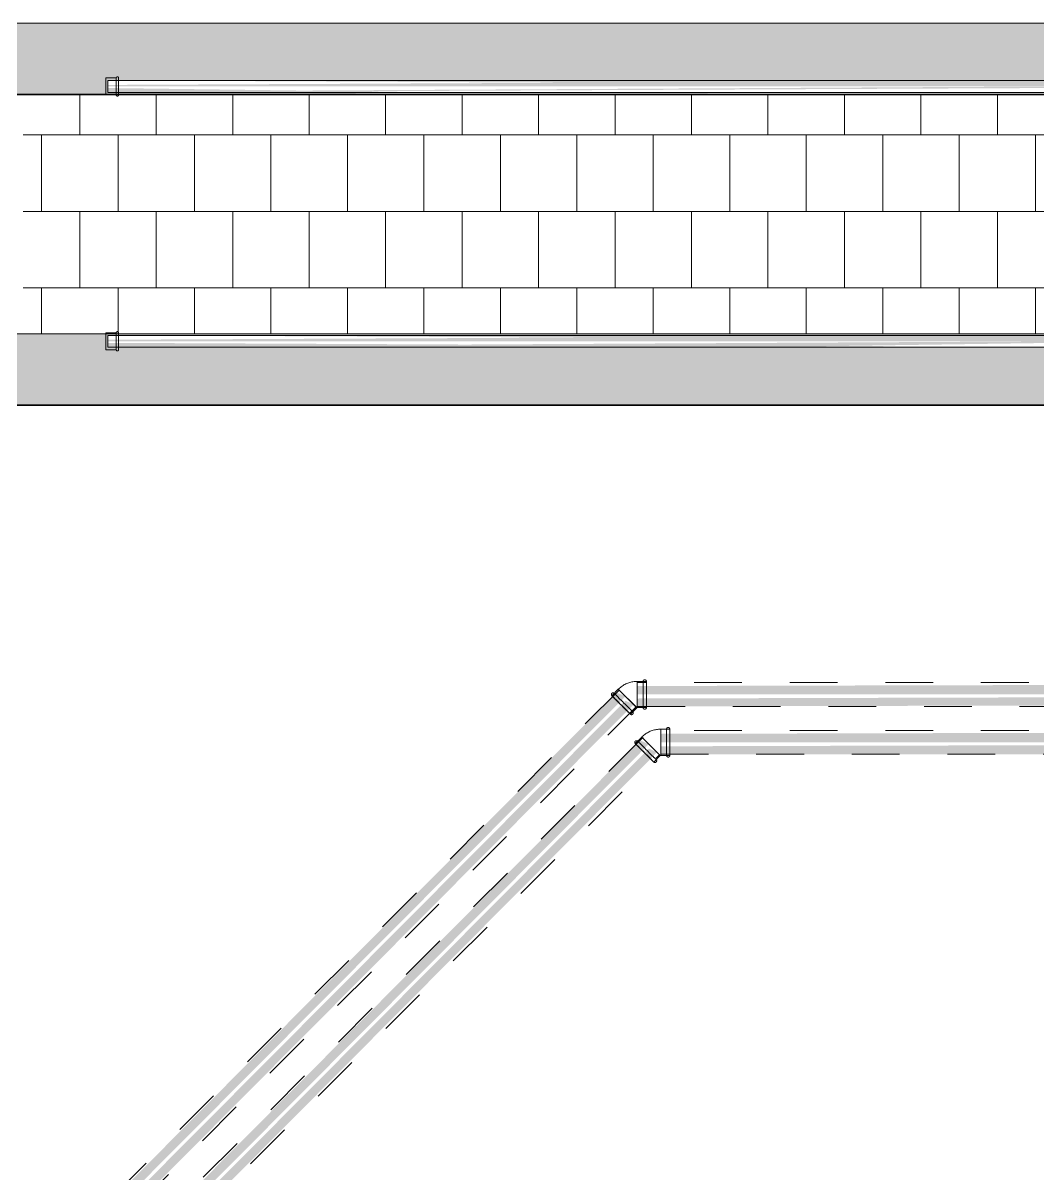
# Model space of a CAD drawing. Header units: metres. Extents: x 5 to 242, y -3 to 162.
# Drawn here: x 176.281 to 178.405, y 98.467 to 100.874 of the extents above; entities that cross this region are included whole.
import ezdxf

# ---------------------------------------------------------------- set-up
doc = ezdxf.new("R2010")
doc.units = ezdxf.units.M
doc.linetypes.add('Aligning Line', pattern=[0.012, 0.006, -0.006])
doc.layers.add('1053_ARQ_BASE_MATADOURO_dwg', color=7, linetype='Continuous', lineweight=5, true_color=0x767676)
for name, color, linetype, lineweight in [('A-VISTA01', 7, 'Continuous', 20), ('A-WALL', 7, 'Continuous', 9), ('A_lay', 7, 'Continuous', 5), ('P-PIPE', 7, 'Continuous', 5)]:
    doc.layers.add(name, color=color, linetype=linetype, lineweight=lineweight)

# ---------------------------------------------------------------- blocks, each defined once
blk = doc.blocks.new('AÇO_Cotovelo 90 45 - AÇO_Cotovelo 90 45-V63-TÉRREO 1_20')
at = {"layer": 'P-PIPE'}
for p, q in [((-0.0119, 0.0274), (-0.031, 0.0274)), ((-0.031, 0.0222), (-0.031, 0.0274)), ((-0.0119, 0.0274), (-0.0119, 0.0222)), ((-0.0119, 0.0274), (-0.0119, -0.0274)), ((-0.0119, 0.0274), (-0.0119, 0.0237)), ((0.0025, 0.0413), (-0.011, 0.0278)), ((-0.011, 0.0278), (0.0278, -0.011)), ((-0.0084, 0.0252), (-0.011, 0.0278)), ((0.0278, -0.011), (-0.011, 0.0278)), ((0.0413, 0.0025), (0.0025, 0.0413)), ((-0.031, -0.0085), (-0.031, 0.0085)), ((-0.0119, 0.0085), (-0.0119, -0.0085)), ((0.0278, -0.011), (0.0413, 0.0025)), ((-0.031, -0.0274), (-0.031, -0.0222)), ((-0.0119, -0.0222), (-0.0119, -0.0274)), ((-0.0119, -0.0237), (-0.0119, -0.0274)), ((0.0278, -0.011), (0.0252, -0.0084)), ((-0.031, -0.0274), (-0.0119, -0.0274))]:
    blk.add_line(p, q, dxfattribs=at)
at = {"layer": 'P-PIPE', "flags": 128}
for points in [[(-0.031, 0.0274), (-0.031, 0.0275), (-0.031, 0.0277), (-0.0309, 0.0278), (-0.0309, 0.028), (-0.0309, 0.0281), (-0.0309, 0.0282), (-0.0308, 0.0284), (-0.0308, 0.0285), (-0.0307, 0.0286), (-0.0307, 0.0288), (-0.0306, 0.0289), (-0.0306, 0.029), (-0.0305, 0.0291), (-0.0304, 0.0293), (-0.0304, 0.0294), (-0.0303, 0.0295), (-0.0302, 0.0296), (-0.0301, 0.0297), (-0.03, 0.0298), (-0.0299, 0.0299), (-0.0298, 0.03), (-0.0297, 0.0301), (-0.0296, 0.0302), (-0.0295, 0.0303), (-0.0294, 0.0303), (-0.0292, 0.0304), (-0.0291, 0.0305), (-0.029, 0.0306), (-0.0289, 0.0306), (-0.0287, 0.0307), (-0.0286, 0.0307), (-0.0285, 0.0308), (-0.0283, 0.0308), (-0.0282, 0.0308), (-0.0281, 0.0308), (-0.0279, 0.0309), (-0.0278, 0.0309), (-0.0276, 0.0309), (-0.0275, 0.0309), (-0.0274, 0.0309), (-0.0272, 0.0309), (-0.0271, 0.0309), (-0.0269, 0.0309), (-0.0268, 0.0308), (-0.0267, 0.0308), (-0.0265, 0.0308), (-0.0264, 0.0307), (-0.0263, 0.0307), (-0.0261, 0.0306), (-0.026, 0.0306), (-0.0259, 0.0305), (-0.0258, 0.0305), (-0.0256, 0.0304), (-0.0255, 0.0303), (-0.0254, 0.0302), (-0.0253, 0.0301), (-0.0252, 0.0301), (-0.0251, 0.03), (-0.025, 0.0299), (-0.0249, 0.0298), (-0.0248, 0.0297), (-0.0247, 0.0296), (-0.0246, 0.0294), (-0.0245, 0.0293), (-0.0245, 0.0292), (-0.0244, 0.0291), (-0.0243, 0.029), (-0.0243, 0.0288), (-0.0242, 0.0287), (-0.0242, 0.0286), (-0.0241, 0.0284), (-0.0241, 0.0283), (-0.024, 0.0282), (-0.024, 0.028), (-0.024, 0.0279), (-0.024, 0.0278), (-0.024, 0.0276), (-0.024, 0.0275), (-0.024, 0.0274)], [(-0.031, 0.024), (-0.031, 0.0245), (-0.031, 0.025), (-0.031, 0.0254), (-0.031, 0.0258), (-0.031, 0.0262), (-0.031, 0.0265), (-0.031, 0.0267), (-0.031, 0.0269), (-0.031, 0.0271), (-0.031, 0.0273), (-0.031, 0.0273), (-0.031, 0.0274)], [(-0.031, 0.0274), (-0.031, 0.0273), (-0.031, 0.0272), (-0.031, 0.0271), (-0.031, 0.0269), (-0.031, 0.0266), (-0.031, 0.0263), (-0.031, 0.026), (-0.031, 0.0256), (-0.031, 0.0252), (-0.031, 0.0248), (-0.031, 0.0243), (-0.031, 0.0238), (-0.031, 0.0232), (-0.031, 0.0226), (-0.031, 0.022), (-0.031, 0.0213), (-0.031, 0.0206), (-0.031, 0.0199), (-0.031, 0.0191), (-0.031, 0.0183), (-0.031, 0.0175), (-0.031, 0.0166), (-0.031, 0.0157), (-0.031, 0.0148), (-0.031, 0.0139), (-0.031, 0.0129), (-0.031, 0.0119), (-0.031, 0.0109), (-0.031, 0.0099), (-0.031, 0.0089), (-0.031, 0.0079), (-0.031, 0.0068), (-0.031, 0.0057), (-0.031, 0.0047), (-0.031, 0.0036), (-0.031, 0.0025), (-0.031, 0.0014), (-0.031, 0.0003), (-0.031, -0.0008), (-0.031, -0.0019), (-0.031, -0.003), (-0.031, -0.0041), (-0.031, -0.0052), (-0.031, -0.0062), (-0.031, -0.0073), (-0.031, -0.0083), (-0.031, -0.0094), (-0.031, -0.0104), (-0.031, -0.0114), (-0.031, -0.0124), (-0.031, -0.0134), (-0.031, -0.0143), (-0.031, -0.0152), (-0.031, -0.0161), (-0.031, -0.017), (-0.031, -0.0178), (-0.031, -0.0187), (-0.031, -0.0194), (-0.031, -0.0202), (-0.031, -0.0209), (-0.031, -0.0216), (-0.031, -0.0223), (-0.031, -0.0229), (-0.031, -0.0235), (-0.031, -0.024), (-0.031, -0.0245), (-0.031, -0.025), (-0.031, -0.0254), (-0.031, -0.0258), (-0.031, -0.0262), (-0.031, -0.0265), (-0.031, -0.0267), (-0.031, -0.0269), (-0.031, -0.0271), (-0.031, -0.0273), (-0.031, -0.0273), (-0.031, -0.0274)], [(-0.024, 0.0274), (-0.024, 0.0273), (-0.024, 0.0272), (-0.024, 0.0271), (-0.024, 0.0269), (-0.024, 0.0266), (-0.024, 0.0263), (-0.024, 0.026), (-0.024, 0.0256), (-0.024, 0.0252), (-0.024, 0.0248), (-0.024, 0.0243)], [(-0.024, -0.0274), (-0.024, -0.0273), (-0.024, -0.0272), (-0.024, -0.0271), (-0.024, -0.0269), (-0.024, -0.0266), (-0.024, -0.0263), (-0.024, -0.026), (-0.024, -0.0256), (-0.024, -0.0252), (-0.024, -0.0248), (-0.024, -0.0243), (-0.024, -0.0238), (-0.024, -0.0232), (-0.024, -0.0226), (-0.024, -0.022), (-0.024, -0.0213), (-0.024, -0.0206), (-0.024, -0.0199), (-0.024, -0.0191), (-0.024, -0.0183), (-0.024, -0.0175), (-0.024, -0.0166), (-0.024, -0.0157), (-0.024, -0.0148), (-0.024, -0.0139), (-0.024, -0.0129), (-0.024, -0.0119), (-0.024, -0.0109), (-0.024, -0.0099), (-0.024, -0.0089), (-0.024, -0.0079), (-0.024, -0.0068), (-0.024, -0.0057), (-0.024, -0.0047), (-0.024, -0.0036), (-0.024, -0.0025), (-0.024, -0.0014), (-0.024, -0.0003), (-0.024, 0.0008), (-0.024, 0.0019), (-0.024, 0.003), (-0.024, 0.0041), (-0.024, 0.0052), (-0.024, 0.0062), (-0.024, 0.0073), (-0.024, 0.0083), (-0.024, 0.0094), (-0.024, 0.0104), (-0.024, 0.0114), (-0.024, 0.0124), (-0.024, 0.0134), (-0.024, 0.0143), (-0.024, 0.0152), (-0.024, 0.0161), (-0.024, 0.017), (-0.024, 0.0178), (-0.024, 0.0187), (-0.024, 0.0194), (-0.024, 0.0202), (-0.024, 0.0209), (-0.024, 0.0216), (-0.024, 0.0223), (-0.024, 0.0229), (-0.024, 0.0235), (-0.024, 0.024), (-0.024, 0.0245), (-0.024, 0.025), (-0.024, 0.0254), (-0.024, 0.0258), (-0.024, 0.0262), (-0.024, 0.0265), (-0.024, 0.0267), (-0.024, 0.0269), (-0.024, 0.0271), (-0.024, 0.0273), (-0.024, 0.0273), (-0.024, 0.0274)], [(-0.011, 0.0278), (-0.011, 0.0277), (-0.0111, 0.0277), (-0.0111, 0.0277), (-0.0111, 0.0276), (-0.0112, 0.0276), (-0.0112, 0.0276), (-0.0113, 0.0276), (-0.0113, 0.0275), (-0.0114, 0.0275), (-0.0114, 0.0275), (-0.0114, 0.0275), (-0.0115, 0.0275), (-0.0115, 0.0274), (-0.0116, 0.0274), (-0.0116, 0.0274), (-0.0117, 0.0274), (-0.0117, 0.0274), (-0.0118, 0.0274), (-0.0118, 0.0274), (-0.0119, 0.0274)], [(-0.0024, 0.0363), (-0.0025, 0.0364), (-0.0026, 0.0365), (-0.0027, 0.0366), (-0.0028, 0.0367), (-0.0029, 0.0369), (-0.0029, 0.037), (-0.003, 0.0371), (-0.0031, 0.0372), (-0.0031, 0.0374), (-0.0032, 0.0375), (-0.0032, 0.0376), (-0.0033, 0.0377), (-0.0033, 0.0379), (-0.0034, 0.038), (-0.0034, 0.0381), (-0.0034, 0.0383), (-0.0034, 0.0384), (-0.0034, 0.0386), (-0.0035, 0.0387), (-0.0035, 0.0388), (-0.0035, 0.039), (-0.0034, 0.0391), (-0.0034, 0.0393), (-0.0034, 0.0394), (-0.0034, 0.0395), (-0.0033, 0.0397), (-0.0033, 0.0398), (-0.0033, 0.0399), (-0.0032, 0.0401), (-0.0032, 0.0402), (-0.0031, 0.0403), (-0.003, 0.0405), (-0.003, 0.0406), (-0.0029, 0.0407), (-0.0028, 0.0408), (-0.0027, 0.0409), (-0.0026, 0.041), (-0.0026, 0.0411), (-0.0025, 0.0412), (-0.0024, 0.0413), (-0.0023, 0.0414), (-0.0021, 0.0415), (-0.002, 0.0416), (-0.0019, 0.0417), (-0.0018, 0.0418), (-0.0017, 0.0418), (-0.0016, 0.0419), (-0.0014, 0.042), (-0.0013, 0.042), (-0.0012, 0.0421), (-0.001, 0.0421), (-0.0009, 0.0422), (-0.0008, 0.0422), (-0.0006, 0.0422), (-0.0005, 0.0423), (-0.0004, 0.0423), (-0.0002, 0.0423), (-0.0001, 0.0423), (0, 0.0423)], [(0, 0.0339), (-0.0004, 0.0343), (-0.0007, 0.0346), (-0.001, 0.0349), (-0.0013, 0.0352), (-0.0016, 0.0354), (-0.0018, 0.0357), (-0.002, 0.0358), (-0.0021, 0.036), (-0.0022, 0.0361), (-0.0023, 0.0362), (-0.0024, 0.0363), (-0.0024, 0.0363)], [(-0.0024, 0.0363), (-0.0024, 0.0363), (-0.0023, 0.0362), (-0.0022, 0.0361), (-0.002, 0.0359), (-0.0019, 0.0358), (-0.0017, 0.0356), (-0.0014, 0.0353), (-0.0012, 0.0351), (-0.0009, 0.0348), (-0.0006, 0.0345), (-0.0002, 0.0341), (0.0001, 0.0338), (0.0005, 0.0334), (0.001, 0.0329), (0.0014, 0.0325), (0.0019, 0.032), (0.0024, 0.0315), (0.0029, 0.031), (0.0034, 0.0304), (0.004, 0.0299), (0.0046, 0.0293), (0.0052, 0.0287), (0.0058, 0.0281), (0.0065, 0.0274), (0.0071, 0.0268), (0.0078, 0.0261), (0.0085, 0.0254), (0.0092, 0.0247), (0.0099, 0.024), (0.0107, 0.0232), (0.0114, 0.0225), (0.0121, 0.0218), (0.0129, 0.021), (0.0137, 0.0202), (0.0144, 0.0195), (0.0152, 0.0187), (0.016, 0.0179), (0.0167, 0.0172), (0.0175, 0.0164), (0.0183, 0.0156), (0.0191, 0.0148), (0.0198, 0.0141), (0.0206, 0.0133), (0.0213, 0.0125), (0.0221, 0.0118), (0.0228, 0.011), (0.0236, 0.0103), (0.0243, 0.0096), (0.025, 0.0089), (0.0257, 0.0082), (0.0264, 0.0075), (0.0271, 0.0068), (0.0277, 0.0062), (0.0283, 0.0055), (0.029, 0.0049), (0.0296, 0.0043), (0.0301, 0.0037), (0.0307, 0.0032), (0.0312, 0.0027), (0.0317, 0.0021), (0.0322, 0.0017), (0.0327, 0.0012), (0.0331, 0.0008), (0.0335, 0.0003), (0.0339, 0), (0.0343, -0.0004), (0.0346, -0.0007), (0.0349, -0.001), (0.0352, -0.0013), (0.0354, -0.0016), (0.0357, -0.0018), (0.0358, -0.002), (0.036, -0.0021), (0.0361, -0.0022), (0.0362, -0.0023), (0.0363, -0.0024), (0.0363, -0.0024)], [(0, 0.0423), (0.0002, 0.0423), (0.0003, 0.0423), (0.0005, 0.0423), (0.0006, 0.0423), (0.0007, 0.0422), (0.0009, 0.0422), (0.001, 0.0422), (0.0011, 0.0421), (0.0013, 0.0421), (0.0014, 0.042), (0.0015, 0.042), (0.0017, 0.0419), (0.0018, 0.0418), (0.0019, 0.0418), (0.002, 0.0417), (0.0021, 0.0416), (0.0022, 0.0415), (0.0024, 0.0414), (0.0025, 0.0413), (0.0025, 0.0413)], [(0.0025, 0.0413), (0.0026, 0.0412), (0.0027, 0.0411), (0.0028, 0.041), (0.0029, 0.0409), (0.0031, 0.0407), (0.0033, 0.0405), (0.0035, 0.0403), (0.0038, 0.04), (0.004, 0.0397), (0.0044, 0.0394), (0.0047, 0.0391)], [(0.0413, 0.0025), (0.0412, 0.0026), (0.0411, 0.0027), (0.041, 0.0028), (0.0409, 0.0029), (0.0407, 0.0031), (0.0405, 0.0033), (0.0403, 0.0035), (0.04, 0.0038), (0.0397, 0.004), (0.0394, 0.0044), (0.0391, 0.0047), (0.0387, 0.0051), (0.0383, 0.0055), (0.0379, 0.0059), (0.0374, 0.0064), (0.037, 0.0068), (0.0365, 0.0073), (0.0359, 0.0079), (0.0354, 0.0084), (0.0348, 0.009), (0.0342, 0.0096), (0.0336, 0.0102), (0.033, 0.0108), (0.0324, 0.0114), (0.0317, 0.0121), (0.031, 0.0128), (0.0303, 0.0135), (0.0296, 0.0142), (0.0289, 0.0149), (0.0282, 0.0156), (0.0275, 0.0163), (0.0267, 0.0171), (0.0259, 0.0178), (0.0252, 0.0186), (0.0244, 0.0194), (0.0237, 0.0201), (0.0229, 0.0209), (0.0221, 0.0217), (0.0213, 0.0225), (0.0206, 0.0232), (0.0198, 0.024), (0.019, 0.0248), (0.0183, 0.0255), (0.0175, 0.0263), (0.0167, 0.027), (0.016, 0.0278), (0.0153, 0.0285), (0.0145, 0.0292), (0.0138, 0.03), (0.0131, 0.0307), (0.0125, 0.0313), (0.0118, 0.032), (0.0111, 0.0327), (0.0105, 0.0333), (0.0099, 0.0339), (0.0093, 0.0345), (0.0087, 0.0351), (0.0081, 0.0356), (0.0076, 0.0362), (0.0071, 0.0367), (0.0066, 0.0372), (0.0061, 0.0376), (0.0057, 0.0381), (0.0053, 0.0385), (0.0049, 0.0389), (0.0045, 0.0392), (0.0042, 0.0396), (0.0039, 0.0399), (0.0036, 0.0402), (0.0034, 0.0404), (0.0032, 0.0406), (0.003, 0.0408), (0.0028, 0.041), (0.0027, 0.0411), (0.0026, 0.0412), (0.0026, 0.0412), (0.0025, 0.0413)], [(0.0423, 0), (0.0423, -0.0001), (0.0423, -0.0002), (0.0423, -0.0004), (0.0423, -0.0005), (0.0422, -0.0006), (0.0422, -0.0008), (0.0422, -0.0009), (0.0421, -0.0011), (0.0421, -0.0012), (0.042, -0.0013), (0.042, -0.0014), (0.0419, -0.0016), (0.0418, -0.0017), (0.0418, -0.0018), (0.0417, -0.0019), (0.0416, -0.002), (0.0415, -0.0022), (0.0414, -0.0023), (0.0413, -0.0024), (0.0412, -0.0025), (0.0411, -0.0026), (0.041, -0.0027), (0.0409, -0.0027), (0.0408, -0.0028), (0.0407, -0.0029), (0.0406, -0.003), (0.0404, -0.003), (0.0403, -0.0031), (0.0402, -0.0032), (0.0401, -0.0032), (0.0399, -0.0033), (0.0398, -0.0033), (0.0397, -0.0033), (0.0395, -0.0034), (0.0394, -0.0034), (0.0393, -0.0034), (0.0391, -0.0034), (0.039, -0.0035), (0.0388, -0.0035), (0.0387, -0.0035), (0.0386, -0.0034), (0.0384, -0.0034), (0.0383, -0.0034), (0.0381, -0.0034), (0.038, -0.0034), (0.0379, -0.0033), (0.0377, -0.0033), (0.0376, -0.0032), (0.0375, -0.0032), (0.0373, -0.0031), (0.0372, -0.0031), (0.0371, -0.003), (0.037, -0.0029), (0.0368, -0.0029), (0.0367, -0.0028), (0.0366, -0.0027), (0.0365, -0.0026), (0.0364, -0.0025), (0.0363, -0.0024)], [(0.0389, 0.0049), (0.0392, 0.0045), (0.0396, 0.0042), (0.0399, 0.0039), (0.0402, 0.0036), (0.0404, 0.0034), (0.0406, 0.0032), (0.0408, 0.003), (0.041, 0.0028), (0.0411, 0.0027), (0.0412, 0.0026), (0.0412, 0.0026), (0.0413, 0.0025)], [(0.0413, 0.0025), (0.0414, 0.0024), (0.0415, 0.0023), (0.0415, 0.0022), (0.0416, 0.0021), (0.0417, 0.002), (0.0418, 0.0019), (0.0419, 0.0017), (0.0419, 0.0016), (0.042, 0.0015), (0.042, 0.0014), (0.0421, 0.0012), (0.0421, 0.0011), (0.0422, 0.001), (0.0422, 0.0008), (0.0422, 0.0007), (0.0423, 0.0006), (0.0423, 0.0004), (0.0423, 0.0003), (0.0423, 0.0001), (0.0423, 0)], [(-0.024, -0.024), (-0.024, -0.0245), (-0.024, -0.025), (-0.024, -0.0254), (-0.024, -0.0258), (-0.024, -0.0262), (-0.024, -0.0265), (-0.024, -0.0267), (-0.024, -0.0269), (-0.024, -0.0271), (-0.024, -0.0273), (-0.024, -0.0273), (-0.024, -0.0274)], [(-0.0119, -0.0274), (-0.0096, -0.0274), (-0.0074, -0.0272), (-0.0052, -0.027), (-0.0029, -0.0267), (-0.0007, -0.0263), (0.0015, -0.0258), (0.0036, -0.0252), (0.0058, -0.0246), (0.0079, -0.0238), (0.01, -0.023), (0.012, -0.0221), (0.014, -0.0211), (0.016, -0.02), (0.0179, -0.0188), (0.0198, -0.0176), (0.0216, -0.0163), (0.0234, -0.0149), (0.0251, -0.0135), (0.0267, -0.012), (0.0278, -0.011)], [(0.0363, -0.0024), (0.0363, -0.0024), (0.0362, -0.0023), (0.0361, -0.0022), (0.0359, -0.002), (0.0358, -0.0019), (0.0356, -0.0017), (0.0353, -0.0014), (0.0351, -0.0012), (0.0348, -0.0009), (0.0345, -0.0006), (0.0341, -0.0002)], [(-0.031, -0.0274), (-0.031, -0.0273), (-0.031, -0.0272), (-0.031, -0.0271), (-0.031, -0.0269), (-0.031, -0.0266), (-0.031, -0.0263), (-0.031, -0.026), (-0.031, -0.0256), (-0.031, -0.0252), (-0.031, -0.0248), (-0.031, -0.0243)], [(-0.024, -0.0274), (-0.024, -0.0275), (-0.024, -0.0277), (-0.024, -0.0278), (-0.024, -0.028), (-0.024, -0.0281), (-0.0241, -0.0282), (-0.0241, -0.0284), (-0.0241, -0.0285), (-0.0242, -0.0286), (-0.0242, -0.0288), (-0.0243, -0.0289), (-0.0244, -0.029), (-0.0244, -0.0291), (-0.0245, -0.0293), (-0.0246, -0.0294), (-0.0247, -0.0295), (-0.0247, -0.0296), (-0.0248, -0.0297), (-0.0249, -0.0298), (-0.025, -0.0299), (-0.0251, -0.03), (-0.0252, -0.0301), (-0.0253, -0.0302), (-0.0255, -0.0303), (-0.0256, -0.0303), (-0.0257, -0.0304), (-0.0258, -0.0305), (-0.0259, -0.0306), (-0.0261, -0.0306), (-0.0262, -0.0307), (-0.0263, -0.0307), (-0.0265, -0.0308), (-0.0266, -0.0308), (-0.0267, -0.0308), (-0.0269, -0.0308), (-0.027, -0.0309), (-0.0271, -0.0309), (-0.0273, -0.0309), (-0.0274, -0.0309), (-0.0276, -0.0309), (-0.0277, -0.0309), (-0.0278, -0.0309), (-0.028, -0.0309), (-0.0281, -0.0308), (-0.0283, -0.0308), (-0.0284, -0.0308), (-0.0285, -0.0307), (-0.0287, -0.0307), (-0.0288, -0.0306), (-0.0289, -0.0306), (-0.029, -0.0305), (-0.0292, -0.0305), (-0.0293, -0.0304), (-0.0294, -0.0303), (-0.0295, -0.0302), (-0.0296, -0.0301), (-0.0297, -0.0301), (-0.0298, -0.03), (-0.0299, -0.0299), (-0.03, -0.0298), (-0.0301, -0.0297), (-0.0302, -0.0296), (-0.0303, -0.0294), (-0.0304, -0.0293), (-0.0305, -0.0292), (-0.0305, -0.0291), (-0.0306, -0.029), (-0.0307, -0.0288), (-0.0307, -0.0287), (-0.0308, -0.0286), (-0.0308, -0.0284), (-0.0308, -0.0283), (-0.0309, -0.0282), (-0.0309, -0.028), (-0.0309, -0.0279), (-0.0309, -0.0278), (-0.031, -0.0276), (-0.031, -0.0275), (-0.031, -0.0274)]]:
    blk.add_lwpolyline(points, dxfattribs=at)
blk = doc.blocks.new('AÇO_Tampão Com Rebordo - AÇO_Tampão Com Rebordo-3707446-TÉRREO 1_20')
at = {"layer": 'P-PIPE'}
for p, q in [((0, 0.0177), (0.0218, 0.0177)), ((0, -0.0177), (0, 0.0177)), ((0, -0.0177), (0, 0.0177)), ((0.0218, 0.0177), (0.0218, -0.0177)), ((0.0218, 0.0177), (0.0218, 0.0125)), ((0.0218, -0.0177), (0, -0.0177)), ((0.0218, -0.0125), (0.0218, -0.0177))]:
    blk.add_line(p, q, dxfattribs=at)
at = {"layer": 'P-PIPE', "flags": 128}
for points in [[(0.0268, 0.0177), (0.0268, 0.0178), (0.0268, 0.0179), (0.0268, 0.018), (0.0268, 0.0181), (0.0268, 0.0182), (0.0267, 0.0183), (0.0267, 0.0184), (0.0267, 0.0185), (0.0266, 0.0186), (0.0266, 0.0187), (0.0266, 0.0188), (0.0265, 0.0189), (0.0265, 0.0189), (0.0264, 0.019), (0.0264, 0.0191), (0.0263, 0.0192), (0.0262, 0.0193), (0.0262, 0.0193), (0.0261, 0.0194), (0.026, 0.0195), (0.026, 0.0196), (0.0259, 0.0196), (0.0258, 0.0197), (0.0257, 0.0197), (0.0257, 0.0198), (0.0256, 0.0199), (0.0255, 0.0199), (0.0254, 0.02), (0.0253, 0.02), (0.0252, 0.02), (0.0251, 0.0201), (0.025, 0.0201), (0.0249, 0.0201), (0.0248, 0.0201), (0.0247, 0.0202), (0.0246, 0.0202), (0.0245, 0.0202), (0.0244, 0.0202), (0.0243, 0.0202), (0.0242, 0.0202), (0.0241, 0.0202), (0.024, 0.0202), (0.0239, 0.0202), (0.0238, 0.0202), (0.0237, 0.0201), (0.0236, 0.0201), (0.0235, 0.0201), (0.0234, 0.02), (0.0234, 0.02), (0.0233, 0.02), (0.0232, 0.0199), (0.0231, 0.0199), (0.023, 0.0198), (0.0229, 0.0198), (0.0228, 0.0197), (0.0227, 0.0197), (0.0227, 0.0196), (0.0226, 0.0195), (0.0225, 0.0195), (0.0225, 0.0194), (0.0224, 0.0193), (0.0223, 0.0192), (0.0223, 0.0192), (0.0222, 0.0191), (0.0222, 0.019), (0.0221, 0.0189), (0.0221, 0.0188), (0.022, 0.0187), (0.022, 0.0186), (0.0219, 0.0185), (0.0219, 0.0184), (0.0219, 0.0183), (0.0219, 0.0182), (0.0218, 0.0182), (0.0218, 0.0181), (0.0218, 0.018), (0.0218, 0.0179), (0.0218, 0.0178), (0.0218, 0.0177)], [(0.0218, -0.0177), (0.0218, -0.0176), (0.0218, -0.0176), (0.0218, -0.0175), (0.0218, -0.0173), (0.0218, -0.0172), (0.0218, -0.017), (0.0218, -0.0168), (0.0218, -0.0166), (0.0218, -0.0163), (0.0218, -0.016), (0.0218, -0.0157), (0.0218, -0.0154), (0.0218, -0.015), (0.0218, -0.0146), (0.0218, -0.0142), (0.0218, -0.0138), (0.0218, -0.0133), (0.0218, -0.0128), (0.0218, -0.0123), (0.0218, -0.0118), (0.0218, -0.0113), (0.0218, -0.0107), (0.0218, -0.0102), (0.0218, -0.0096), (0.0218, -0.009), (0.0218, -0.0083), (0.0218, -0.0077), (0.0218, -0.0071), (0.0218, -0.0064), (0.0218, -0.0057), (0.0218, -0.0051), (0.0218, -0.0044), (0.0218, -0.0037), (0.0218, -0.003), (0.0218, -0.0023), (0.0218, -0.0016), (0.0218, -0.0009), (0.0218, -0.0002), (0.0218, 0.0005), (0.0218, 0.0012), (0.0218, 0.0019), (0.0218, 0.0026), (0.0218, 0.0033), (0.0218, 0.004), (0.0218, 0.0047), (0.0218, 0.0054), (0.0218, 0.0061), (0.0218, 0.0067), (0.0218, 0.0074), (0.0218, 0.008), (0.0218, 0.0086), (0.0218, 0.0092), (0.0218, 0.0098), (0.0218, 0.0104), (0.0218, 0.011), (0.0218, 0.0115), (0.0218, 0.0121), (0.0218, 0.0126), (0.0218, 0.0131), (0.0218, 0.0135), (0.0218, 0.014), (0.0218, 0.0144), (0.0218, 0.0148), (0.0218, 0.0152), (0.0218, 0.0155), (0.0218, 0.0158), (0.0218, 0.0162), (0.0218, 0.0164), (0.0218, 0.0167), (0.0218, 0.0169), (0.0218, 0.0171), (0.0218, 0.0173), (0.0218, 0.0174), (0.0218, 0.0175), (0.0218, 0.0176), (0.0218, 0.0177), (0.0218, 0.0177)], [(0.0218, 0.0177), (0.0218, 0.0176), (0.0218, 0.0176), (0.0218, 0.0175), (0.0218, 0.0173), (0.0218, 0.0172), (0.0218, 0.017), (0.0218, 0.0168), (0.0218, 0.0166), (0.0218, 0.0163), (0.0218, 0.016), (0.0218, 0.0157), (0.0218, 0.0154), (0.0218, 0.015), (0.0218, 0.0146), (0.0218, 0.0142), (0.0218, 0.0138), (0.0218, 0.0133), (0.0218, 0.0128), (0.0218, 0.0123)], [(0.0268, 0.0177), (0.0268, 0.0176), (0.0268, 0.0176), (0.0268, 0.0175), (0.0268, 0.0173), (0.0268, 0.0172), (0.0268, 0.017), (0.0268, 0.0168), (0.0268, 0.0166), (0.0268, 0.0163), (0.0268, 0.016), (0.0268, 0.0157), (0.0268, 0.0154), (0.0268, 0.015), (0.0268, 0.0146), (0.0268, 0.0142), (0.0268, 0.0138), (0.0268, 0.0133), (0.0268, 0.0128), (0.0268, 0.0123), (0.0268, 0.0118), (0.0268, 0.0113), (0.0268, 0.0107), (0.0268, 0.0102), (0.0268, 0.0096), (0.0268, 0.009), (0.0268, 0.0083), (0.0268, 0.0077), (0.0268, 0.0071), (0.0268, 0.0064), (0.0268, 0.0057), (0.0268, 0.0051), (0.0268, 0.0044), (0.0268, 0.0037), (0.0268, 0.003), (0.0268, 0.0023), (0.0268, 0.0016), (0.0268, 0.0009), (0.0268, 0.0002), (0.0268, -0.0005), (0.0268, -0.0012), (0.0268, -0.0019), (0.0268, -0.0026), (0.0268, -0.0033), (0.0268, -0.004), (0.0268, -0.0047), (0.0268, -0.0054), (0.0268, -0.0061), (0.0268, -0.0067), (0.0268, -0.0074), (0.0268, -0.008), (0.0268, -0.0086), (0.0268, -0.0092), (0.0268, -0.0098), (0.0268, -0.0104), (0.0268, -0.011), (0.0268, -0.0115), (0.0268, -0.0121), (0.0268, -0.0126), (0.0268, -0.0131), (0.0268, -0.0135), (0.0268, -0.014), (0.0268, -0.0144), (0.0268, -0.0148), (0.0268, -0.0152), (0.0268, -0.0155), (0.0268, -0.0158), (0.0268, -0.0162), (0.0268, -0.0164), (0.0268, -0.0167), (0.0268, -0.0169), (0.0268, -0.0171), (0.0268, -0.0173), (0.0268, -0.0174), (0.0268, -0.0175), (0.0268, -0.0176), (0.0268, -0.0177), (0.0268, -0.0177)], [(0.0268, 0.0126), (0.0268, 0.0131), (0.0268, 0.0135), (0.0268, 0.014), (0.0268, 0.0144), (0.0268, 0.0148), (0.0268, 0.0152), (0.0268, 0.0155), (0.0268, 0.0158), (0.0268, 0.0162), (0.0268, 0.0164), (0.0268, 0.0167), (0.0268, 0.0169), (0.0268, 0.0171), (0.0268, 0.0173), (0.0268, 0.0174), (0.0268, 0.0175), (0.0268, 0.0176), (0.0268, 0.0177), (0.0268, 0.0177)], [(0.0218, -0.0126), (0.0218, -0.0131), (0.0218, -0.0135), (0.0218, -0.014), (0.0218, -0.0144), (0.0218, -0.0148), (0.0218, -0.0152), (0.0218, -0.0155), (0.0218, -0.0158), (0.0218, -0.0162), (0.0218, -0.0164), (0.0218, -0.0167), (0.0218, -0.0169), (0.0218, -0.0171), (0.0218, -0.0173), (0.0218, -0.0174), (0.0218, -0.0175), (0.0218, -0.0176), (0.0218, -0.0177), (0.0218, -0.0177)], [(0.0218, -0.0177), (0.0218, -0.0178), (0.0218, -0.0179), (0.0218, -0.018), (0.0218, -0.0181), (0.0218, -0.0182), (0.0219, -0.0183), (0.0219, -0.0184), (0.0219, -0.0185), (0.022, -0.0186), (0.022, -0.0187), (0.022, -0.0188), (0.0221, -0.0189), (0.0221, -0.0189), (0.0222, -0.019), (0.0222, -0.0191), (0.0223, -0.0192), (0.0224, -0.0193), (0.0224, -0.0193), (0.0225, -0.0194), (0.0226, -0.0195), (0.0226, -0.0196), (0.0227, -0.0196), (0.0228, -0.0197), (0.0229, -0.0197), (0.0229, -0.0198), (0.023, -0.0199), (0.0231, -0.0199), (0.0232, -0.02), (0.0233, -0.02), (0.0234, -0.02), (0.0235, -0.0201), (0.0236, -0.0201), (0.0237, -0.0201), (0.0238, -0.0201), (0.0239, -0.0202), (0.024, -0.0202), (0.0241, -0.0202), (0.0242, -0.0202), (0.0243, -0.0202), (0.0244, -0.0202), (0.0245, -0.0202), (0.0246, -0.0202), (0.0247, -0.0202), (0.0248, -0.0202), (0.0249, -0.0201), (0.025, -0.0201), (0.0251, -0.0201), (0.0252, -0.02), (0.0252, -0.02), (0.0253, -0.02), (0.0254, -0.0199), (0.0255, -0.0199), (0.0256, -0.0198), (0.0257, -0.0198), (0.0258, -0.0197), (0.0259, -0.0197), (0.0259, -0.0196), (0.026, -0.0195), (0.0261, -0.0195), (0.0261, -0.0194), (0.0262, -0.0193), (0.0263, -0.0192), (0.0263, -0.0192), (0.0264, -0.0191), (0.0264, -0.019), (0.0265, -0.0189), (0.0265, -0.0188), (0.0266, -0.0187), (0.0266, -0.0186), (0.0267, -0.0185), (0.0267, -0.0184), (0.0267, -0.0183), (0.0267, -0.0182), (0.0268, -0.0182), (0.0268, -0.0181), (0.0268, -0.018), (0.0268, -0.0179), (0.0268, -0.0178), (0.0268, -0.0177)], [(0.0268, -0.0177), (0.0268, -0.0176), (0.0268, -0.0176), (0.0268, -0.0175), (0.0268, -0.0173), (0.0268, -0.0172), (0.0268, -0.017), (0.0268, -0.0168), (0.0268, -0.0166), (0.0268, -0.0163), (0.0268, -0.016), (0.0268, -0.0157), (0.0268, -0.0154), (0.0268, -0.015), (0.0268, -0.0146), (0.0268, -0.0142), (0.0268, -0.0138), (0.0268, -0.0133), (0.0268, -0.0128), (0.0268, -0.0123)]]:
    blk.add_lwpolyline(points, dxfattribs=at)
blk = doc.blocks.new('AÇO_Tampão Com Rebordo - AÇO_Tampão Com Rebordo-V78-TÉRREO 1_20')
at = {"layer": 'P-PIPE'}
for p, q in [((0, 0.0177), (0.0218, 0.0177)), ((0, -0.0177), (0, 0.0177)), ((0, -0.0177), (0, 0.0177)), ((0.0218, 0.0177), (0.0218, 0.0125)), ((0.0218, 0.0177), (0.0218, 0.0125)), ((0.0218, -0.0177), (0, -0.0177)), ((0.0218, -0.0125), (0.0218, -0.0177)), ((0.0218, -0.0125), (0.0218, -0.0177))]:
    blk.add_line(p, q, dxfattribs=at)
at = {"layer": 'P-PIPE', "flags": 128}
for points in [[(0.0268, 0.0177), (0.0268, 0.0178), (0.0268, 0.0179), (0.0268, 0.018), (0.0268, 0.0181), (0.0268, 0.0182), (0.0267, 0.0183), (0.0267, 0.0184), (0.0267, 0.0185), (0.0266, 0.0186), (0.0266, 0.0187), (0.0266, 0.0188), (0.0265, 0.0189), (0.0265, 0.0189), (0.0264, 0.019), (0.0264, 0.0191), (0.0263, 0.0192), (0.0262, 0.0193), (0.0262, 0.0193), (0.0261, 0.0194), (0.026, 0.0195), (0.026, 0.0196), (0.0259, 0.0196), (0.0258, 0.0197), (0.0257, 0.0197), (0.0257, 0.0198), (0.0256, 0.0199), (0.0255, 0.0199), (0.0254, 0.02), (0.0253, 0.02), (0.0252, 0.02), (0.0251, 0.0201), (0.025, 0.0201), (0.0249, 0.0201), (0.0248, 0.0201), (0.0247, 0.0202), (0.0246, 0.0202), (0.0245, 0.0202), (0.0244, 0.0202), (0.0243, 0.0202), (0.0242, 0.0202), (0.0241, 0.0202), (0.024, 0.0202), (0.0239, 0.0202), (0.0238, 0.0202), (0.0237, 0.0201), (0.0236, 0.0201), (0.0235, 0.0201), (0.0234, 0.02), (0.0234, 0.02), (0.0233, 0.02), (0.0232, 0.0199), (0.0231, 0.0199), (0.023, 0.0198), (0.0229, 0.0198), (0.0228, 0.0197), (0.0227, 0.0197), (0.0227, 0.0196), (0.0226, 0.0195), (0.0225, 0.0195), (0.0225, 0.0194), (0.0224, 0.0193), (0.0223, 0.0192), (0.0223, 0.0192), (0.0222, 0.0191), (0.0222, 0.019), (0.0221, 0.0189), (0.0221, 0.0188), (0.022, 0.0187), (0.022, 0.0186), (0.0219, 0.0185), (0.0219, 0.0184), (0.0219, 0.0183), (0.0219, 0.0182), (0.0218, 0.0182), (0.0218, 0.0181), (0.0218, 0.018), (0.0218, 0.0179), (0.0218, 0.0178), (0.0218, 0.0177)], [(0.0218, 0.0126), (0.0218, 0.0131), (0.0218, 0.0135), (0.0218, 0.014), (0.0218, 0.0144), (0.0218, 0.0148), (0.0218, 0.0152), (0.0218, 0.0155), (0.0218, 0.0158), (0.0218, 0.0162), (0.0218, 0.0164), (0.0218, 0.0167), (0.0218, 0.0169), (0.0218, 0.0171), (0.0218, 0.0173), (0.0218, 0.0174), (0.0218, 0.0175), (0.0218, 0.0176), (0.0218, 0.0177), (0.0218, 0.0177)], [(0.0218, 0.0177), (0.0218, 0.0176), (0.0218, 0.0176), (0.0218, 0.0175), (0.0218, 0.0173), (0.0218, 0.0172), (0.0218, 0.017), (0.0218, 0.0168), (0.0218, 0.0166), (0.0218, 0.0163), (0.0218, 0.016), (0.0218, 0.0157), (0.0218, 0.0154), (0.0218, 0.015), (0.0218, 0.0146), (0.0218, 0.0142), (0.0218, 0.0138), (0.0218, 0.0133), (0.0218, 0.0128), (0.0218, 0.0123)], [(0.0268, 0.0177), (0.0268, 0.0176), (0.0268, 0.0176), (0.0268, 0.0175), (0.0268, 0.0173), (0.0268, 0.0172), (0.0268, 0.017), (0.0268, 0.0168), (0.0268, 0.0166), (0.0268, 0.0163), (0.0268, 0.016), (0.0268, 0.0157), (0.0268, 0.0154), (0.0268, 0.015), (0.0268, 0.0146), (0.0268, 0.0142), (0.0268, 0.0138), (0.0268, 0.0133), (0.0268, 0.0128), (0.0268, 0.0123)], [(0.0268, 0.0126), (0.0268, 0.0131), (0.0268, 0.0135), (0.0268, 0.014), (0.0268, 0.0144), (0.0268, 0.0148), (0.0268, 0.0152), (0.0268, 0.0155), (0.0268, 0.0158), (0.0268, 0.0162), (0.0268, 0.0164), (0.0268, 0.0167), (0.0268, 0.0169), (0.0268, 0.0171), (0.0268, 0.0173), (0.0268, 0.0174), (0.0268, 0.0175), (0.0268, 0.0176), (0.0268, 0.0177), (0.0268, 0.0177)], [(0.0218, -0.0177), (0.0218, -0.0176), (0.0218, -0.0176), (0.0218, -0.0175), (0.0218, -0.0173), (0.0218, -0.0172), (0.0218, -0.017), (0.0218, -0.0168), (0.0218, -0.0166), (0.0218, -0.0163), (0.0218, -0.016), (0.0218, -0.0157), (0.0218, -0.0154), (0.0218, -0.015), (0.0218, -0.0146), (0.0218, -0.0142), (0.0218, -0.0138), (0.0218, -0.0133), (0.0218, -0.0128), (0.0218, -0.0123)], [(0.0218, -0.0126), (0.0218, -0.0131), (0.0218, -0.0135), (0.0218, -0.014), (0.0218, -0.0144), (0.0218, -0.0148), (0.0218, -0.0152), (0.0218, -0.0155), (0.0218, -0.0158), (0.0218, -0.0162), (0.0218, -0.0164), (0.0218, -0.0167), (0.0218, -0.0169), (0.0218, -0.0171), (0.0218, -0.0173), (0.0218, -0.0174), (0.0218, -0.0175), (0.0218, -0.0176), (0.0218, -0.0177), (0.0218, -0.0177)], [(0.0218, -0.0177), (0.0218, -0.0178), (0.0218, -0.0179), (0.0218, -0.018), (0.0218, -0.0181), (0.0218, -0.0182), (0.0219, -0.0183), (0.0219, -0.0184), (0.0219, -0.0185), (0.022, -0.0186), (0.022, -0.0187), (0.022, -0.0188), (0.0221, -0.0189), (0.0221, -0.0189), (0.0222, -0.019), (0.0222, -0.0191), (0.0223, -0.0192), (0.0224, -0.0193), (0.0224, -0.0193), (0.0225, -0.0194), (0.0226, -0.0195), (0.0226, -0.0196), (0.0227, -0.0196), (0.0228, -0.0197), (0.0229, -0.0197), (0.0229, -0.0198), (0.023, -0.0199), (0.0231, -0.0199), (0.0232, -0.02), (0.0233, -0.02), (0.0234, -0.02), (0.0235, -0.0201), (0.0236, -0.0201), (0.0237, -0.0201), (0.0238, -0.0201), (0.0239, -0.0202), (0.024, -0.0202), (0.0241, -0.0202), (0.0242, -0.0202), (0.0243, -0.0202), (0.0244, -0.0202), (0.0245, -0.0202), (0.0246, -0.0202), (0.0247, -0.0202), (0.0248, -0.0202), (0.0249, -0.0201), (0.025, -0.0201), (0.0251, -0.0201), (0.0252, -0.02), (0.0252, -0.02), (0.0253, -0.02), (0.0254, -0.0199), (0.0255, -0.0199), (0.0256, -0.0198), (0.0257, -0.0198), (0.0258, -0.0197), (0.0259, -0.0197), (0.0259, -0.0196), (0.026, -0.0195), (0.0261, -0.0195), (0.0261, -0.0194), (0.0262, -0.0193), (0.0263, -0.0192), (0.0263, -0.0192), (0.0264, -0.0191), (0.0264, -0.019), (0.0265, -0.0189), (0.0265, -0.0188), (0.0266, -0.0187), (0.0266, -0.0186), (0.0267, -0.0185), (0.0267, -0.0184), (0.0267, -0.0183), (0.0267, -0.0182), (0.0268, -0.0182), (0.0268, -0.0181), (0.0268, -0.018), (0.0268, -0.0179), (0.0268, -0.0178), (0.0268, -0.0177)], [(0.0268, -0.0177), (0.0268, -0.0176), (0.0268, -0.0176), (0.0268, -0.0175), (0.0268, -0.0173), (0.0268, -0.0172), (0.0268, -0.017), (0.0268, -0.0168), (0.0268, -0.0166), (0.0268, -0.0163), (0.0268, -0.016), (0.0268, -0.0157), (0.0268, -0.0154), (0.0268, -0.015), (0.0268, -0.0146), (0.0268, -0.0142), (0.0268, -0.0138), (0.0268, -0.0133), (0.0268, -0.0128), (0.0268, -0.0123)], [(0.0268, -0.0126), (0.0268, -0.0131), (0.0268, -0.0135), (0.0268, -0.014), (0.0268, -0.0144), (0.0268, -0.0148), (0.0268, -0.0152), (0.0268, -0.0155), (0.0268, -0.0158), (0.0268, -0.0162), (0.0268, -0.0164), (0.0268, -0.0167), (0.0268, -0.0169), (0.0268, -0.0171), (0.0268, -0.0173), (0.0268, -0.0174), (0.0268, -0.0175), (0.0268, -0.0176), (0.0268, -0.0177), (0.0268, -0.0177)]]:
    blk.add_lwpolyline(points, dxfattribs=at)
blk = doc.blocks.new('1053_ARQ_BASE_MATADOURO_dwg_arq geral tgov-4039641-TÉRREO 1_20')
at = {"layer": 'A_lay', "true_color": 0xaaaaaa}
h = blk.add_hatch(dxfattribs=at)
h.set_pattern_fill('FP_6', color=253, style=0, pattern_type=2)
h.set_pattern_definition([(0, (0, 0), (0, 0.16), []), (90, (0, 0), (-0.08, 0.16), [0.16, -0.16])])
h.paths.add_polyline_path([(19.9125, 17.0382), (29.3459, 17.0382), (29.3459, 17.5382), (19.6727, 17.5376), (19.6727, 17.0382)])
at = {"layer": 'A-VISTA01', "color": 253, "true_color": 0xaaaaaa, "flags": 128}
for points in [[(19.3727, 17.6882), (29.3459, 17.6882), (29.3459, 17.5382), (19.3727, 17.5382)], [(13.2222, 15.466), (19.3173, 16.8882), (29.3459, 16.8882), (29.3459, 17.0382)], [(29.3459, 17.0382), (19.3001, 17.0382), (13.2222, 15.62)]]:
    blk.add_lwpolyline(points, dxfattribs=at)
blk = doc.blocks.new('1053_ARQ_BASE_MATADOURO_dwg-3625622-TÉRREO 1_20')
blk.add_blockref('1053_ARQ_BASE_MATADOURO_dwg_arq geral tgov-4039641-TÉRREO 1_20', (130.2098, 83.186))

msp = doc.modelspace()

# ---------------------------------------------------------------- hatches: boundary and pattern name
at = {"layer": 'A-WALL', "true_color": 0xffd4aa, "transparency": 33554483}
h = msp.add_hatch(color=41, dxfattribs=at)
h.paths.add_polyline_path([(175.8554, 100.7257), (185.8877, 100.7352), (185.8879, 100.7477), (185.9015, 100.7447), (185.9017, 100.7257), (185.9382, 100.7352), (185.9382, 100.8742), (175.8382, 100.8742), (175.8553, 100.7257)])
h.paths.add_polyline_path([(181.0618, 100.729), (178.5143, 100.7382), (178.5143, 100.754), (181.0618, 100.7447), (181.0618, 100.7294)])
h.paths.add_polyline_path([(185.4623, 100.729), (181.1001, 100.7382), (181.1008, 100.754), (185.8782, 100.7447), (185.8782, 100.729), (185.7035, 100.729)])
h.paths.add_polyline_path([(177.1597, 100.729), (176.4591, 100.7382), (176.4591, 100.754), (178.4483, 100.7447), (178.437, 100.729)])
h = msp.add_hatch(color=41, dxfattribs=at)
h.paths.add_polyline_path([(175.9317, 100.0757), (185.9382, 100.0757), (185.9382, 100.2242), (185.9082, 100.2147), (185.9017, 100.1916), (185.8879, 100.2147), (185.9001, 100.2242), (175.9086, 100.2242), (175.9259, 100.0757)])
h.paths.add_polyline_path([(180.9916, 100.1959), (178.5143, 100.2052), (178.5143, 100.2209), (181.0618, 100.2117), (181.0618, 100.1959), (181.0483, 100.1959)])
h.paths.add_polyline_path([(181.1001, 100.1959), (181.1008, 100.2209), (185.8782, 100.2117), (185.8782, 100.1959), (181.1008, 100.1959)])
h.paths.add_polyline_path([(178.437, 100.1959), (176.4591, 100.2052), (176.4591, 100.2209), (178.4483, 100.2117), (178.4483, 100.1959)])
at = {"layer": 'P-PIPE', "true_color": 0xc0c0c0}
for points in [[(178.4483, 100.7415), (178.437, 100.754), (176.4591, 100.7447), (176.4591, 100.7415), (178.437, 100.7415)], [(176.4591, 100.729), (178.4483, 100.7383), (178.437, 100.7415), (176.4591, 100.7307), (176.4591, 100.7294)], [(178.437, 100.2084), (178.4483, 100.2192), (178.437, 100.2209), (176.4591, 100.2117), (176.4591, 100.2084), (177.7984, 100.2084)], [(177.7984, 100.1959), (178.4483, 100.2053), (178.437, 100.2084), (176.4591, 100.1976), (176.4591, 100.1959), (177.1597, 100.1959)], [(179.7143, 99.4697), (180.5857, 99.4761), (180.5857, 99.4947), (177.5666, 99.4874), (177.5666, 99.4697), (179.0757, 99.4697)], [(175.5076, 97.4226), (177.5417, 99.4659), (177.5235, 99.4738), (175.4951, 97.4351), (175.503, 97.4271)], [(175.5253, 97.4049), (177.5588, 99.4488), (177.5417, 99.4567), (175.5122, 97.418), (175.5247, 97.4055)], [(177.6156, 99.4447), (180.5857, 99.452), (180.5857, 99.4697), (177.5666, 99.4613), (177.5666, 99.4447), (177.5999, 99.4447)], [(180.5857, 99.3697), (180.5857, 99.3947), (177.6156, 99.3874), (177.6156, 99.3697), (180.353, 99.3697)], [(175.7499, 97.5158), (177.5908, 99.3659), (177.5725, 99.3738), (175.7374, 97.5283), (175.7453, 97.5204)], [(175.7675, 97.4981), (177.6079, 99.3488), (177.5908, 99.3567), (175.7544, 97.5112), (175.7669, 97.4987)], [(179.7143, 99.3447), (180.5857, 99.352), (180.5857, 99.3697), (177.6156, 99.3613), (177.6156, 99.3447), (179.0757, 99.3447)]]:
    msp.add_hatch(color=9, dxfattribs=at).paths.add_polyline_path(points)

# ---------------------------------------------------------------- linework, layer by layer
at = {"layer": 'A-WALL', "color": 253, "true_color": 0xaaaaaa}
for p, q in [((185.9382, 100.8742), (175.8382, 100.8742)), ((175.8553, 100.7257), (185.9382, 100.7257)), ((175.8554, 100.7242), (185.9382, 100.7242)), ((185.9382, 100.2242), (175.9086, 100.2242)), ((175.9257, 100.0757), (185.9382, 100.0757)), ((175.9259, 100.0742), (185.9382, 100.0742))]:
    msp.add_line(p, q, dxfattribs=at)
at = {"layer": 'P-PIPE'}
for p, q in [((178.4483, 100.754), (176.4591, 100.754)), ((176.4591, 100.754), (176.4591, 100.729)), ((176.4591, 100.729), (178.4483, 100.729)), ((178.4483, 100.2209), (176.4591, 100.2209)), ((176.4591, 100.2209), (176.4591, 100.1959)), ((176.4591, 100.1959), (178.4483, 100.1959))]:
    msp.add_line(p, q, dxfattribs=at)
at = {"layer": 'P-PIPE', "linetype": 'Aligning Line', "lineweight": 15}
for p, q in [((177.5286, 99.479), (175.4899, 97.4403)), ((177.564, 99.4436), (177.5286, 99.479)), ((180.5857, 99.4947), (177.5666, 99.4947)), ((177.5666, 99.4947), (177.5666, 99.4447)), ((175.5253, 97.4049), (177.564, 99.4436)), ((177.5666, 99.4447), (180.5857, 99.4447)), ((177.5777, 99.379), (175.7322, 97.5335)), ((177.613, 99.3436), (177.5777, 99.379)), ((180.5857, 99.3947), (177.6156, 99.3947)), ((177.6156, 99.3947), (177.6156, 99.3447)), ((175.7675, 97.4981), (177.613, 99.3436)), ((177.6156, 99.3447), (180.5857, 99.3447))]:
    msp.add_line(p, q, dxfattribs=at)

# ---------------------------------------------------------------- block references
at = {"layer": '1053_ARQ_BASE_MATADOURO_dwg', "color": 253, "true_color": 0xaaaaaa}
msp.add_blockref('1053_ARQ_BASE_MATADOURO_dwg-3625622-TÉRREO 1_20', (26.3988, 0), dxfattribs=at)
at = {"layer": 'P-PIPE', "extrusion": (0, 0, -1), "rotation": 180}
for name, p in [('AÇO_Tampão Com Rebordo - AÇO_Tampão Com Rebordo-3707446-TÉRREO 1_20', (-176.4545, 100.7415)), ('AÇO_Tampão Com Rebordo - AÇO_Tampão Com Rebordo-V78-TÉRREO 1_20', (-176.4545, 100.7415)), ('AÇO_Tampão Com Rebordo - AÇO_Tampão Com Rebordo-3707446-TÉRREO 1_20', (-176.4545, 100.2084)), ('AÇO_Tampão Com Rebordo - AÇO_Tampão Com Rebordo-V78-TÉRREO 1_20', (-176.4545, 100.2084))]:
    msp.add_blockref(name, p, dxfattribs=at)
at = {"layer": 'P-PIPE', "rotation": 180}
for p in [(177.5547, 99.4697), (177.6038, 99.3697)]:
    msp.add_blockref('AÇO_Cotovelo 90 45 - AÇO_Cotovelo 90 45-V63-TÉRREO 1_20', p, dxfattribs=at)

doc.saveas('drawing.dxf')
